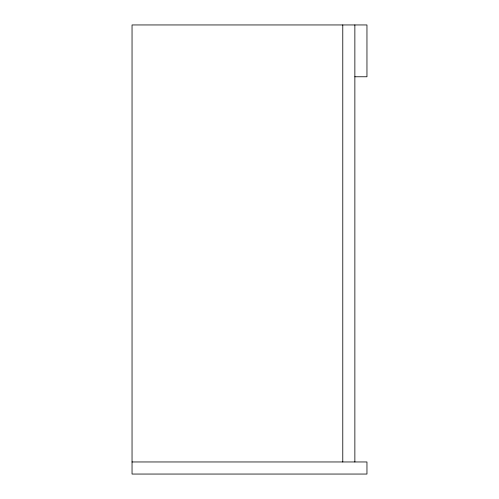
<?xml version="1.0" encoding="UTF-8"?>
<svg xmlns="http://www.w3.org/2000/svg" width="499" height="499" viewBox="0 0 499 499"><rect width="100%" height="100%" fill="white"/><g stroke="black" fill="none" stroke-linecap="round" stroke-linejoin="round"><path stroke-width="0.75" d="M354.864 76.771L366.958 76.771L366.958 24.95L132.042 24.95L132.042 474.05L366.958 474.05L366.958 461.962L132.042 461.962M354.864 24.95L354.864 461.962M342.776 24.95L342.776 461.962"/></g></svg>
